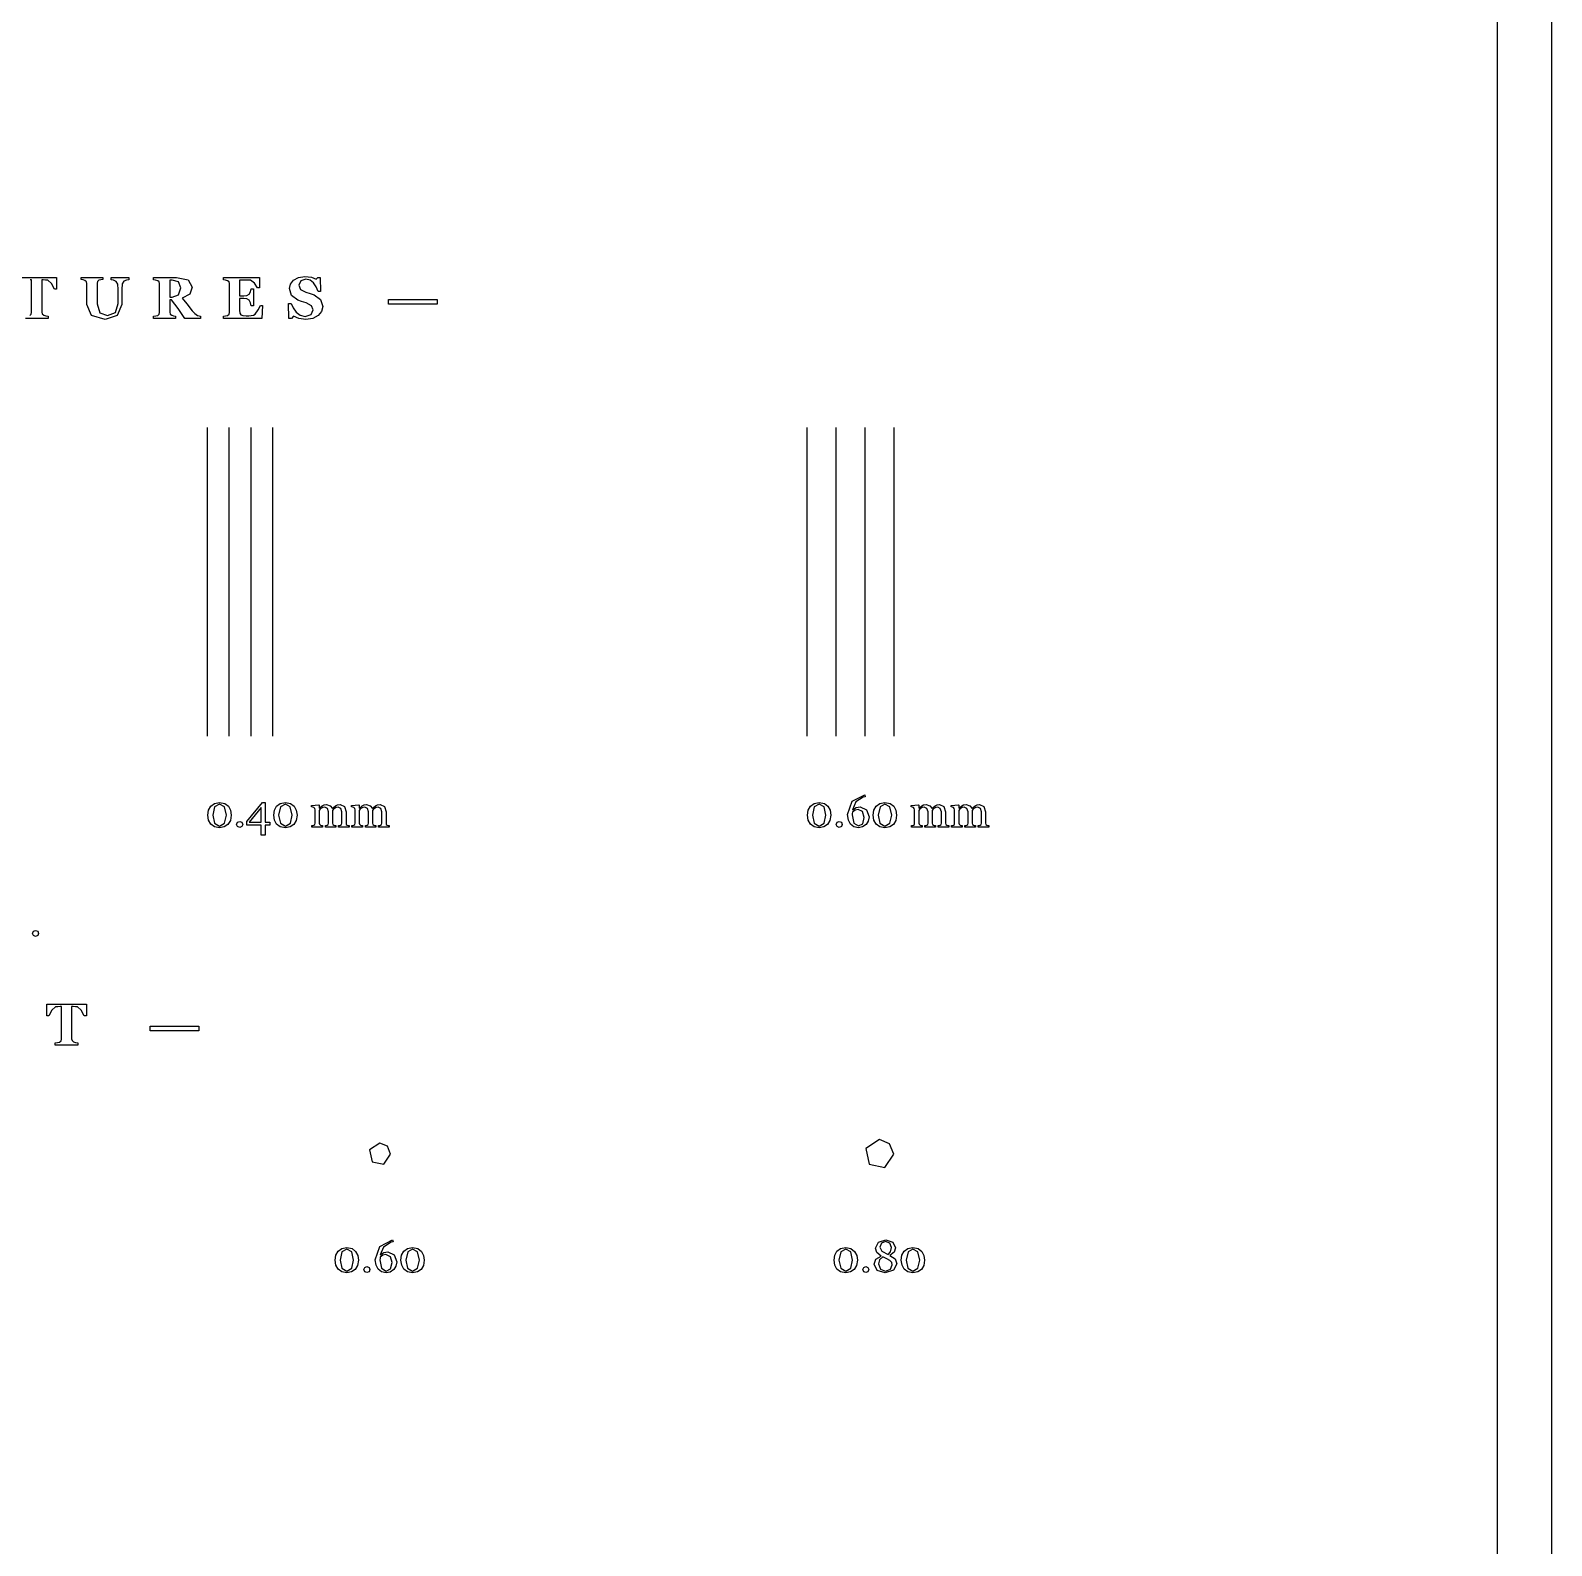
# Model space of a CAD drawing. Extents: x 0 to 118, y 2 to 170.
# Drawn here: x 76.64 to 118.5, y 83.22 to 124.92 of the extents above; entities that cross this region are included whole.
import ezdxf

# ---------------------------------------------------------------- set-up
doc = ezdxf.new("R2010")
doc.units = 0

msp = doc.modelspace()

# ---------------------------------------------------------------- linework, layer by layer
at = {"layer": 'Layer 1', "color": 7}
for points in [[(1.5, 168.5), (118.5, 168.5), (118.5, 1.5), (1.5, 1.5), (1.5, 168.5)], [(3, 167), (117, 167), (117, 3), (3, 3), (3, 167)], [(76.266347, 118.125795), (77.35735, 118.125795), (77.35733, 117.803773)], [(77.35733, 117.803773), (77.296235, 117.803773), (77.216887, 117.958495), (77.116912, 118.047362), (77.05423, 118.052912), (76.98996, 118.055412), (76.952668, 118.055412), (76.952668, 117.172295), (76.962992, 117.121515), (77.003457, 117.087395), (77.059795, 117.07232), (77.12565, 117.061995), (77.12565, 117), (76.498027, 117)], [(76.619425, 117.07934), (76.660685, 117.11346), (76.67101, 117.16424), (76.67101, 118.055293), (76.633717, 118.055293)], [(79.343902, 118.064025), (79.277252, 118.052925), (79.205047, 118.02436), (79.1622, 117.95295), (79.1503, 117.798225), (79.1503, 117.37928), (79.024933, 117.081733), (78.693268, 116.969063), (78.321138, 117.077767), (78.189423, 117.380867), (78.189423, 117.956918), (78.178323, 118.004525), (78.137855, 118.04023), (78.087075, 118.056905), (78.03788, 118.06563), (78.03788, 118.125933), (78.628213, 118.125933), (78.628213, 118.06563), (78.576638, 118.05928), (78.523475, 118.04658), (78.48301, 118.014843), (78.472685, 117.964855), (78.472685, 117.396738), (78.546475, 117.153148), (78.76071, 117.076975), (78.977323, 117.161083), (79.055875, 117.40864), (79.055875, 117.790293), (79.0416, 117.941843), (78.999548, 118.014843), (78.927343, 118.04658), (78.855933, 118.06403), (78.855933, 118.12592), (79.343908, 118.12592), (79.343902, 118.064025)], [(81.319367, 117), (80.887725, 117), (80.701262, 117.27295), (80.517183, 117.507812), (80.473543, 117.507812), (80.473543, 117.165832), (80.483868, 117.117433), (80.525127, 117.084108), (80.571942, 117.070607), (80.627485, 117.061882), (80.627485, 117), (80.026837, 117), (80.026837, 117.06189), (80.08714, 117.06824), (80.141095, 117.07934), (80.181563, 117.11108), (80.191888, 117.161068), (80.191888, 117.955317), (80.183163, 118.002925), (80.14111, 118.03625), (80.080808, 118.0537), (80.026853, 118.064025), (80.026853, 118.125915), (80.658445, 118.125915), (80.979795, 118.059265), (81.090085, 117.859315), (81.021848, 117.668885), (80.815548, 117.557007), (80.940915, 117.395142), (81.090878, 117.207092), (81.157528, 117.13092), (81.232907, 117.076172), (81.278927, 117.066647), (81.319395, 117.061897), (81.319367, 117)], [(80.779022, 117.837097), (80.715545, 118.001342), (80.536225, 118.05371), (80.473542, 118.05371), (80.473542, 117.582397), (80.533845, 117.582397), (80.714753, 117.643493), (80.779022, 117.837097), (80.779022, 117.837097)], [(82.94571, 117.838597), (82.885407, 117.838597), (82.80606, 117.968722), (82.694182, 118.046482), (82.627532, 118.052832), (82.557707, 118.054332), (82.394257, 118.054332), (82.394257, 117.619518), (82.510102, 117.619518), (82.589447, 117.629842), (82.65451, 117.669515), (82.69101, 117.733785), (82.71561, 117.813925), (82.775913, 117.813925), (82.775913, 117.344198), (82.71561, 117.344198), (82.69101, 117.42751), (82.65451, 117.497335), (82.59262, 117.536215), (82.510102, 117.547315), (82.394257, 117.547315), (82.394257, 117.222792), (82.401407, 117.14186), (82.429972, 117.096632), (82.483927, 117.076782), (82.578347, 117.072032), (82.645, 117.072782), (82.713237, 117.077532), (82.775125, 117.089432), (82.818765, 117.112432), (82.90446, 117.230657), (82.967142, 117.35047), (83.025065, 117.35047), (83.003632, 117), (81.94754, 117), (81.94754, 117.06189), (82.007842, 117.06824), (82.061797, 117.07934), (82.102265, 117.11108), (82.11259, 117.161068), (82.11259, 117.955317), (82.103865, 118.00213), (82.06181, 118.03625), (82.003887, 118.0537), (81.947552, 118.064025), (81.947552, 118.125915), (82.945722, 118.125915), (82.94571, 117.838597)], [(84.216582, 116.96976), (84.023772, 116.995153), (83.873017, 117.055455), (83.818268, 117), (83.750825, 117), (83.7405, 117.407043), (83.808738, 117.407043), (83.867453, 117.28485), (83.949973, 117.1698), (84.057883, 117.083313), (84.198323, 117.049988), (84.363363, 117.102355), (84.421285, 117.235658), (84.37209, 117.345948), (84.221335, 117.423705), (84.098348, 117.46338), (83.993613, 117.500673), (83.824605, 117.630005), (83.769858, 117.818055), (83.798423, 117.944215), (83.881735, 118.05371), (84.015828, 118.127503), (84.193563, 118.156068), (84.368918, 118.129883), (84.497458, 118.078308), (84.545858, 118.125915), (84.614888, 118.125915), (84.621238, 117.741883), (84.553, 117.741883), (84.496663, 117.868043), (84.42922, 117.975953), (84.33956, 118.04895), (84.22054, 118.07672), (84.080098, 118.02832), (84.026143, 117.908508), (84.072958, 117.798218), (84.22054, 117.72284), (84.340352, 117.683167), (84.449055, 117.64508), (84.623617, 117.522095), (84.68392, 117.32849), (84.6498, 117.187255), (84.55776, 117.073792), (84.41097, 116.996825), (84.216573, 116.969848), (84.216582, 116.96976)], [(87.831085, 117.391087), (86.48935, 117.391087), (86.48935, 117.52042), (87.831085, 117.52042), (87.831085, 117.391087)], [(81.5, 114), (81.5, 105.5)], [(82.1, 114), (82.1, 105.5)], [(82.7, 114), (82.7, 105.5)], [(83.3, 114), (83.3, 105.5)], [(98, 114), (98, 105.5)], [(98.8, 114), (98.8, 105.5)], [(99.6, 114), (99.6, 105.5)], [(100.4, 114), (100.4, 105.5)], [(99.719055, 103.281373), (99.695855, 103.162352), (99.63482, 103.06775), (99.535942, 103.00183), (99.423637, 102.98048), (99.300957, 103.005503), (99.207572, 103.076305), (99.147147, 103.18983), (99.125797, 103.340585), (99.255192, 103.708018), (99.603092, 103.88746), (99.614067, 103.83253), (99.559135, 103.822755), (99.354057, 103.689697), (99.260672, 103.47058), (99.364432, 103.535277), (99.472465, 103.554202), (99.646415, 103.476077), (99.719047, 103.281375), (99.719055, 103.281373)], [(82.086242, 103.570067), (82.144225, 103.459595), (82.16375, 103.32776), (82.13995, 103.178832), (82.074642, 103.07019), (81.973325, 103.003052), (81.84271, 102.980477), (81.70233, 103.006722), (81.602232, 103.078742), (81.541808, 103.189827), (81.522283, 103.327767), (81.541207, 103.461432), (81.601632, 103.571907), (81.702343, 103.64698), (81.843333, 103.674445), (81.986765, 103.64637), (82.086253, 103.570075), (82.086242, 103.570067)], [(82.02887, 103.32776), (81.97882, 103.552977), (81.843932, 103.632935), (81.707215, 103.552977), (81.657165, 103.32776), (81.704772, 103.10559), (81.842712, 103.021972), (81.980652, 103.10559), (82.02887, 103.32776), (82.02887, 103.32776)], [(83.225157, 103.05494), (83.101257, 103.05494), (83.101257, 102.77723), (82.98407, 102.77723), (82.98407, 103.05494), (82.593445, 103.05494), (82.593445, 103.148933), (83.021302, 103.670785), (83.101257, 103.670785), (83.101257, 103.134895), (83.225157, 103.134895), (83.225157, 103.05494)], [(82.98407, 103.134895), (82.98407, 103.534675), (82.65448, 103.134895), (82.98407, 103.134895)], [(83.896545, 103.570075), (83.95453, 103.459603), (83.974055, 103.327768), (83.950255, 103.17884), (83.884945, 103.070198), (83.783628, 103.00306), (83.653013, 102.980485), (83.512633, 103.00673), (83.412535, 103.07875), (83.35211, 103.189835), (83.332585, 103.327775), (83.35151, 103.46144), (83.411935, 103.571915), (83.512642, 103.646987), (83.653633, 103.674453), (83.797065, 103.646377), (83.896552, 103.570082), (83.896545, 103.570075)], [(83.839172, 103.327768), (83.789122, 103.552985), (83.654235, 103.632943), (83.517517, 103.552985), (83.467467, 103.327768), (83.515075, 103.105598), (83.653015, 103.02198), (83.790955, 103.105598), (83.839172, 103.327768), (83.839172, 103.327768)], [(85.41327, 103), (85.11969, 103), (85.11969, 103.040283), (85.147765, 103.042783), (85.1734, 103.047657), (85.198425, 103.066582), (85.206975, 103.102595), (85.206975, 103.413262), (85.177677, 103.51092), (85.105657, 103.54571), (85.049505, 103.53656), (85.001287, 103.510925), (84.97138, 103.481627), (84.95368, 103.455992), (84.95368, 103.108702), (84.961005, 103.073302), (84.98603, 103.052552), (85.011055, 103.044002), (85.040962, 103.040352), (85.040962, 103), (84.753487, 103), (84.753487, 103.040283), (84.780342, 103.042783), (84.804767, 103.047657), (84.829792, 103.066582), (84.838342, 103.102595), (84.838342, 103.413262), (84.809045, 103.51092), (84.737025, 103.54571), (84.680872, 103.535935), (84.632655, 103.510302), (84.602747, 103.479785), (84.584447, 103.45476), (84.584447, 103.10991), (84.592997, 103.07512), (84.618632, 103.053745), (84.644877, 103.044595), (84.674782, 103.04032), (84.674782, 103), (84.382425, 103), (84.382425, 103.040283), (84.411112, 103.042783), (84.437357, 103.047657), (84.462382, 103.066582), (84.470932, 103.102595), (84.470932, 103.47674), (84.461782, 103.51153), (84.437382, 103.538385), (84.408695, 103.549985), (84.373295, 103.556085), (84.373295, 103.595757), (84.57471, 103.609182), (84.58326, 103.600632), (84.58326, 103.514575), (84.587535, 103.514575), (84.624767, 103.550585), (84.66566, 103.584155), (84.718762, 103.608555), (84.788342, 103.61833), (84.88905, 103.586592), (84.949475, 103.51091), (84.987927, 103.54814), (85.032482, 103.58293), (85.086802, 103.608565), (85.156995, 103.61834), (85.277842, 103.568292), (85.3224, 103.414482), (85.3224, 103.108697), (85.329725, 103.073297), (85.35475, 103.052547), (85.382215, 103.043997), (85.413345, 103.040347), (85.41327, 103)], [(86.514342, 103), (86.220765, 103), (86.220765, 103.040283), (86.24884, 103.042783), (86.274475, 103.047657), (86.2995, 103.066582), (86.30805, 103.102595), (86.30805, 103.413262), (86.278752, 103.51092), (86.20673, 103.54571), (86.150577, 103.53656), (86.10236, 103.510925), (86.072452, 103.481627), (86.054752, 103.455992), (86.054752, 103.108702), (86.062077, 103.073302), (86.087102, 103.052552), (86.112127, 103.044002), (86.142035, 103.040352), (86.142035, 103), (85.854557, 103), (85.854557, 103.040283), (85.881412, 103.042783), (85.905837, 103.047657), (85.930862, 103.066582), (85.939412, 103.102595), (85.939412, 103.413262), (85.910115, 103.51092), (85.838092, 103.54571), (85.781942, 103.535935), (85.733722, 103.510302), (85.703817, 103.479785), (85.685517, 103.45476), (85.685517, 103.10991), (85.694067, 103.07512), (85.719702, 103.053745), (85.745947, 103.044595), (85.775855, 103.04032), (85.775855, 103), (85.483497, 103), (85.483497, 103.040283), (85.512182, 103.042783), (85.538427, 103.047657), (85.563452, 103.066582), (85.572002, 103.102595), (85.572002, 103.47674), (85.562852, 103.51153), (85.538427, 103.538385), (85.509742, 103.549985), (85.474342, 103.556085), (85.474342, 103.595757), (85.675757, 103.609182), (85.684307, 103.600632), (85.684307, 103.514575), (85.688582, 103.514575), (85.725815, 103.550585), (85.766707, 103.584155), (85.819807, 103.608555), (85.889387, 103.61833), (85.990097, 103.586592), (86.05052, 103.51091), (86.088972, 103.54814), (86.13353, 103.58293), (86.18785, 103.608565), (86.25804, 103.61834), (86.37889, 103.568292), (86.423445, 103.414482), (86.423445, 103.108697), (86.43077, 103.073297), (86.455795, 103.052547), (86.48326, 103.043997), (86.514387, 103.040347), (86.514342, 103)], [(98.585633, 103.570067), (98.643615, 103.459595), (98.66314, 103.32776), (98.63934, 103.178832), (98.574033, 103.07019), (98.472715, 103.003052), (98.3421, 102.980477), (98.201718, 103.006722), (98.10162, 103.078742), (98.041195, 103.189827), (98.02167, 103.327767), (98.040595, 103.461432), (98.10102, 103.571907), (98.201727, 103.64698), (98.34272, 103.674445), (98.486152, 103.64637), (98.58564, 103.570075), (98.585633, 103.570067)], [(98.52826, 103.32776), (98.47821, 103.552977), (98.343322, 103.632935), (98.206605, 103.552977), (98.156555, 103.32776), (98.204162, 103.10559), (98.342102, 103.021972), (98.480042, 103.10559), (98.52826, 103.32776), (98.52826, 103.32776)], [(99.58661, 103.264898), (99.540832, 103.42359), (99.419372, 103.483403), (99.333922, 103.466303), (99.25824, 103.40893), (99.25649, 103.37475), (99.25524, 103.333247), (99.301627, 103.109247), (99.424917, 103.028683), (99.542105, 103.091548), (99.586662, 103.264888), (99.58661, 103.264898)], [(100.397155, 103.570073), (100.45514, 103.4596), (100.474665, 103.327765), (100.450865, 103.178838), (100.385558, 103.070195), (100.284238, 103.003058), (100.153622, 102.980483), (100.013243, 103.006728), (99.913145, 103.078748), (99.85272, 103.189833), (99.833195, 103.327773), (99.85212, 103.461438), (99.912545, 103.571912), (100.013252, 103.646985), (100.154242, 103.67445), (100.297675, 103.646375), (100.397162, 103.57008), (100.397155, 103.570073)], [(100.339782, 103.327765), (100.289735, 103.552983), (100.154845, 103.63294), (100.018127, 103.552983), (99.968077, 103.327765), (100.015685, 103.105595), (100.153625, 103.021978), (100.291565, 103.105595), (100.339782, 103.327765), (100.339782, 103.327765)], [(101.91388, 103), (101.6203, 103), (101.6203, 103.040283), (101.648377, 103.042783), (101.67401, 103.047657), (101.699035, 103.066582), (101.707585, 103.102595), (101.707585, 103.413262), (101.678287, 103.51092), (101.606268, 103.54571), (101.550115, 103.53656), (101.501897, 103.510925), (101.47199, 103.481627), (101.45429, 103.455992), (101.45429, 103.108702), (101.461615, 103.073302), (101.486638, 103.052552), (101.511662, 103.044002), (101.54157, 103.040352), (101.54157, 103), (101.254095, 103), (101.254095, 103.040283), (101.28095, 103.042783), (101.305375, 103.047657), (101.330397, 103.066582), (101.338947, 103.102595), (101.338947, 103.413262), (101.309652, 103.51092), (101.23763, 103.54571), (101.181477, 103.535935), (101.13326, 103.510302), (101.103352, 103.479785), (101.085052, 103.45476), (101.085052, 103.10991), (101.093602, 103.07512), (101.119237, 103.053745), (101.145482, 103.044595), (101.17539, 103.04032), (101.17539, 103), (100.88303, 103), (100.88303, 103.040283), (100.911717, 103.042783), (100.937962, 103.047657), (100.962987, 103.066582), (100.971537, 103.102595), (100.971537, 103.47674), (100.962387, 103.51153), (100.937962, 103.538385), (100.909275, 103.549985), (100.873875, 103.556085), (100.873875, 103.595757), (101.075292, 103.609182), (101.083842, 103.600632), (101.083842, 103.514575), (101.088117, 103.514575), (101.12535, 103.550585), (101.166242, 103.584155), (101.219345, 103.608555), (101.288925, 103.61833), (101.389632, 103.586592), (101.450057, 103.51091), (101.48851, 103.54814), (101.533065, 103.58293), (101.587387, 103.608565), (101.657577, 103.61834), (101.778427, 103.568292), (101.822982, 103.414482), (101.822982, 103.108697), (101.830307, 103.073297), (101.855332, 103.052547), (101.8828, 103.043997), (101.913927, 103.040347), (101.91388, 103)], [(103.014953, 103), (102.721375, 103), (102.721375, 103.040283), (102.74945, 103.042783), (102.775085, 103.047657), (102.80011, 103.066582), (102.80866, 103.102595), (102.80866, 103.413262), (102.779363, 103.51092), (102.707343, 103.54571), (102.65119, 103.53656), (102.602973, 103.510925), (102.573065, 103.481627), (102.555365, 103.455992), (102.555365, 103.108702), (102.56269, 103.073302), (102.587715, 103.052552), (102.61274, 103.044002), (102.642647, 103.040352), (102.642647, 103), (102.35517, 103), (102.35517, 103.040283), (102.382028, 103.042783), (102.406428, 103.047657), (102.431453, 103.066582), (102.440003, 103.102595), (102.440003, 103.413262), (102.410705, 103.51092), (102.338685, 103.54571), (102.282533, 103.535935), (102.234315, 103.510302), (102.204408, 103.479785), (102.186083, 103.45476), (102.186083, 103.10991), (102.194633, 103.07512), (102.220268, 103.053745), (102.246513, 103.044595), (102.27642, 103.04032), (102.27642, 103), (101.984063, 103), (101.984063, 103.040283), (102.01275, 103.042783), (102.038995, 103.047657), (102.064018, 103.066582), (102.072568, 103.102595), (102.072568, 103.47674), (102.063418, 103.51153), (102.038993, 103.538385), (102.010305, 103.549985), (101.974905, 103.556085), (101.974905, 103.595757), (102.17632, 103.609182), (102.18487, 103.600632), (102.18487, 103.514575), (102.189145, 103.514575), (102.226378, 103.550585), (102.26727, 103.584155), (102.32037, 103.608555), (102.38995, 103.61833), (102.49066, 103.586592), (102.551085, 103.51091), (102.589535, 103.54814), (102.634093, 103.58293), (102.688413, 103.608565), (102.758603, 103.61834), (102.879453, 103.568292), (102.924008, 103.414482), (102.924008, 103.108697), (102.931333, 103.073297), (102.956358, 103.052547), (102.983823, 103.043997), (103.01495, 103.040347), (103.014953, 103)], [(82.47992, 103.07019), (82.454895, 103.011597), (82.396302, 102.987797), (82.337097, 103.011597), (82.312672, 103.07019), (82.337097, 103.128785), (82.396302, 103.153807), (82.454895, 103.128785), (82.47992, 103.07019), (82.47992, 103.07019)], [(98.97931, 103.07019), (98.954285, 103.011597), (98.89569, 102.987797), (98.836488, 103.011597), (98.812063, 103.07019), (98.836488, 103.128785), (98.89569, 103.153807), (98.954285, 103.128785), (98.97931, 103.07019), (98.97931, 103.07019)], [(76.862488, 100.07019), (76.837463, 100.011597), (76.77887, 99.987797), (76.719665, 100.011597), (76.69524, 100.07019), (76.719665, 100.128785), (76.77887, 100.153807), (76.837463, 100.128785), (76.862488, 100.07019), (76.862488, 100.07019)], [(78.17685, 97.803685), (78.115752, 97.803685), (78.036407, 97.958408), (77.936432, 98.047275), (77.87375, 98.052825), (77.80948, 98.055325), (77.772188, 98.055325), (77.772188, 97.172208), (77.782488, 97.121428), (77.822955, 97.087308), (77.87929, 97.072233), (77.945148, 97.061908), (77.945148, 97), (77.317523, 97), (77.317523, 97.06189), (77.381793, 97.06824), (77.438923, 97.07934), (77.480183, 97.11346), (77.490508, 97.16424), (77.490508, 98.055293), (77.453215, 98.055293), (77.388945, 98.052793), (77.32626, 98.047243), (77.225493, 97.958375), (77.14694, 97.803652), (77.085842, 97.803652), (77.085842, 98.125795), (78.176847, 98.125795), (78.17685, 97.803685)], [(81.274017, 97.391088), (79.932282, 97.391088), (79.932282, 97.52042), (81.274017, 97.52042), (81.274017, 97.391088)], [(86.25, 94.3), (85.972836, 94.114805), (86.037868, 93.787868), (86.364805, 93.722836), (86.55, 94), (86.462132, 94.212132), (86.25, 94.3), (86.25, 94.3)], [(100, 94.4), (99.630448, 94.153073), (99.717157, 93.717157), (100.153073, 93.630448), (100.4, 94), (100.282843, 94.282843), (100, 94.4), (100, 94.4)], [(85.587463, 91.320067), (85.645448, 91.209595), (85.664973, 91.07776), (85.641173, 90.928832), (85.575865, 90.82019), (85.474545, 90.753052), (85.34393, 90.730477), (85.20355, 90.756722), (85.103453, 90.828742), (85.043028, 90.939827), (85.023503, 91.077767), (85.042428, 91.211432), (85.102852, 91.321907), (85.20356, 91.39698), (85.34455, 91.424445), (85.487983, 91.39637), (85.58747, 91.320075), (85.587463, 91.320067)], [(85.53009, 91.07776), (85.480042, 91.302977), (85.345155, 91.382935), (85.208435, 91.302977), (85.158385, 91.07776), (85.205992, 90.85559), (85.343932, 90.771972), (85.481872, 90.85559), (85.53009, 91.07776), (85.53009, 91.07776)], [(86.720885, 91.031373), (86.697685, 90.912352), (86.63665, 90.81775), (86.537772, 90.75183), (86.425467, 90.73048), (86.302787, 90.755503), (86.209405, 90.826305), (86.14898, 90.93983), (86.127605, 91.090585), (86.257, 91.458018), (86.6049, 91.63746), (86.615875, 91.58253), (86.560945, 91.572755), (86.355865, 91.439697), (86.262482, 91.22058), (86.366242, 91.285277), (86.474275, 91.304202), (86.648225, 91.226077), (86.720855, 91.031375), (86.720885, 91.031373)], [(87.398987, 91.320073), (87.45697, 91.2096), (87.476495, 91.077765), (87.452695, 90.928838), (87.387387, 90.820195), (87.28607, 90.753058), (87.155455, 90.730483), (87.015072, 90.756728), (86.914975, 90.828748), (86.85455, 90.939833), (86.835025, 91.077773), (86.85395, 91.211438), (86.914375, 91.321912), (87.015082, 91.396985), (87.156075, 91.42445), (87.299507, 91.396375), (87.398995, 91.32008), (87.398987, 91.320073)], [(87.341615, 91.077765), (87.291565, 91.302983), (87.156677, 91.38294), (87.019957, 91.302983), (86.96991, 91.077765), (87.017517, 90.855595), (87.155457, 90.771978), (87.293395, 90.855595), (87.341615, 91.077765), (87.341615, 91.077765)], [(99.318543, 91.320067), (99.376525, 91.209595), (99.39605, 91.07776), (99.37225, 90.928832), (99.306943, 90.82019), (99.205625, 90.753052), (99.07501, 90.730477), (98.93463, 90.756722), (98.83453, 90.828742), (98.774108, 90.939827), (98.754583, 91.077767), (98.773508, 91.211432), (98.833933, 91.321907), (98.934643, 91.39698), (99.075633, 91.424445), (99.219065, 91.39637), (99.318553, 91.320075), (99.318543, 91.320067)], [(99.26117, 91.07776), (99.21112, 91.302977), (99.076233, 91.382935), (98.939515, 91.302977), (98.889465, 91.07776), (98.937072, 90.85559), (99.075012, 90.771972), (99.212953, 90.85559), (99.26117, 91.07776), (99.26117, 91.07776)], [(100.4776, 90.979492), (100.3891, 90.8031), (100.156555, 90.729247), (99.94049, 90.796997), (99.859315, 90.971557), (99.906922, 91.102782), (100.049132, 91.192505), (99.933167, 91.28772), (99.894715, 91.404907), (99.978942, 91.571532), (100.18158, 91.638672), (100.37201, 91.575195), (100.445252, 91.415892), (100.404967, 91.298705), (100.28656, 91.208375), (100.432435, 91.11255), (100.4776, 90.979492), (100.4776, 90.979492)], [(100.329895, 91.422607), (100.28534, 91.543458), (100.172425, 91.590455), (100.05951, 91.545288), (100.015565, 91.434205), (100.065613, 91.325563), (100.243835, 91.230348), (100.309753, 91.307863), (100.329903, 91.422608), (100.329895, 91.422607)], [(101.167907, 91.320068), (101.22589, 91.209595), (101.245415, 91.07776), (101.221615, 90.928833), (101.156307, 90.82019), (101.05499, 90.753053), (100.924375, 90.730478), (100.783995, 90.756723), (100.683897, 90.828743), (100.623472, 90.939828), (100.603947, 91.077768), (100.622872, 91.211433), (100.683295, 91.321907), (100.784005, 91.39698), (100.924995, 91.424445), (101.068427, 91.39637), (101.167915, 91.320075), (101.167907, 91.320068)], [(101.110535, 91.07776), (101.060485, 91.302978), (100.925597, 91.382935), (100.78888, 91.302978), (100.73883, 91.07776), (100.786437, 90.85559), (100.924377, 90.771973), (101.062317, 90.85559), (101.110535, 91.07776), (101.110535, 91.07776)], [(85.98114, 90.82019), (85.956115, 90.761597), (85.897522, 90.737797), (85.838317, 90.761597), (85.813917, 90.82019), (85.838317, 90.878785), (85.897522, 90.903807), (85.956115, 90.878785), (85.98114, 90.82019), (85.98114, 90.82019)], [(86.58844, 91.014898), (86.542662, 91.17359), (86.421202, 91.233403), (86.335755, 91.216303), (86.26007, 91.15893), (86.25832, 91.12475), (86.25707, 91.083247), (86.303455, 90.859247), (86.426747, 90.778683), (86.543935, 90.841548), (86.58849, 91.014888), (86.58844, 91.014898)], [(99.71222, 90.82019), (99.687195, 90.761597), (99.6286, 90.737797), (99.569398, 90.761597), (99.544973, 90.82019), (99.569398, 90.878785), (99.6286, 90.903807), (99.687195, 90.878785), (99.71222, 90.82019), (99.71222, 90.82019)], [(100.35553, 90.950805), (100.339055, 91.017945), (100.291447, 91.071045), (100.20783, 91.119263), (100.092472, 91.171143), (100.006412, 91.089965), (99.978947, 90.978273), (100.031437, 90.833008), (100.17243, 90.778075), (100.306097, 90.826905), (100.355535, 90.950805), (100.35553, 90.950805)]]:
    msp.add_lwpolyline(points, dxfattribs=at)

doc.saveas('drawing.dxf')
